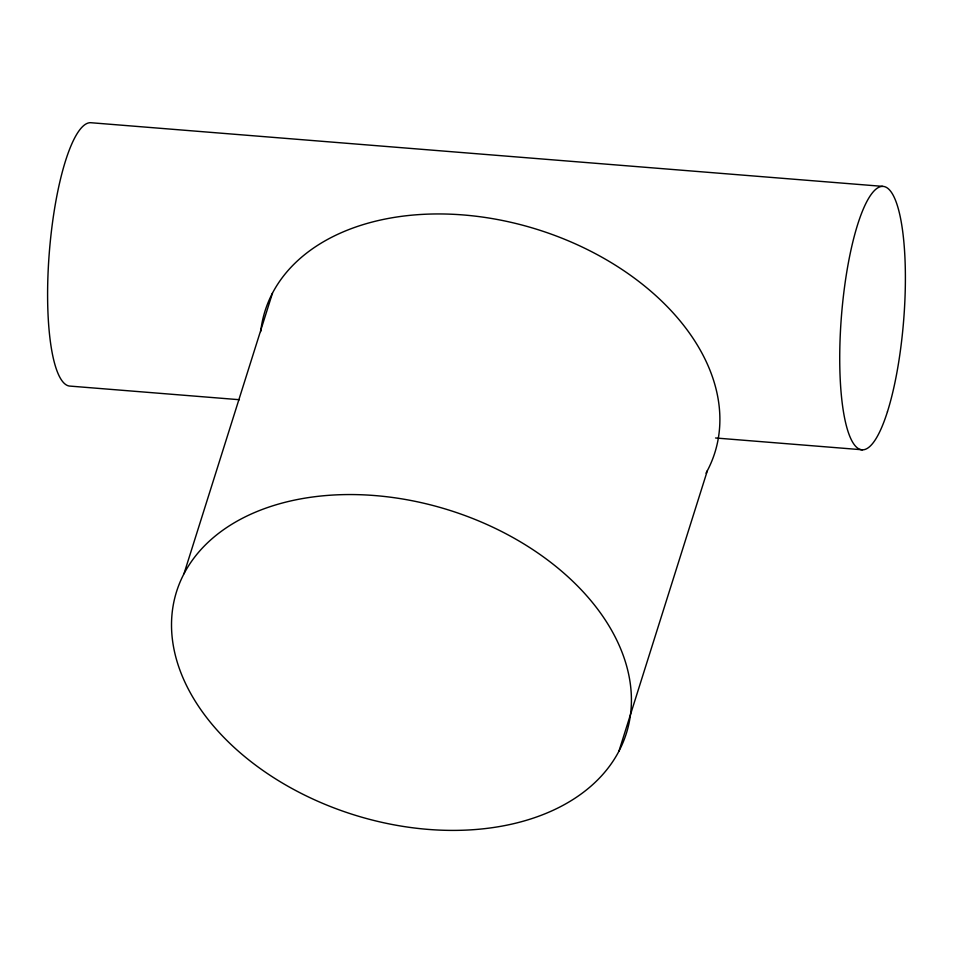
<?xml version="1.0" encoding="UTF-8"?>
<svg xmlns="http://www.w3.org/2000/svg" width="953" height="953" viewBox="0 0 953 953"><rect width="100%" height="100%" fill="white"/><g stroke="black" fill="none" stroke-linecap="round" stroke-linejoin="round"><path stroke-width="1.43" d="M184 573.73L272.475 293.143M618.926 751.214A235.796 159.604 17.5 0 0 357.47 494.643A235.796 159.604 17.5 0 0 227.993 741.565A235.796 159.604 17.5 0 0 618.926 751.214L707.4 470.615M882.716 186.371L90.595 122.699A132.122 31.175 -85.4 0 0 49.211 253.736A132.122 31.175 -85.4 0 0 70.284 386.12L239.394 399.712M715.56 437.987L862.405 449.792M260.693 331.573A235.796 159.604 17.5 0 1 538.719 229.899A235.796 159.604 17.5 0 1 706.018 473.153M887.457 411.684A132.122 31.175 -85.4 0 0 890.447 191.029A132.122 31.175 -85.4 0 0 839.772 351.526A132.122 31.175 -85.4 0 0 887.457 411.684"/></g></svg>
